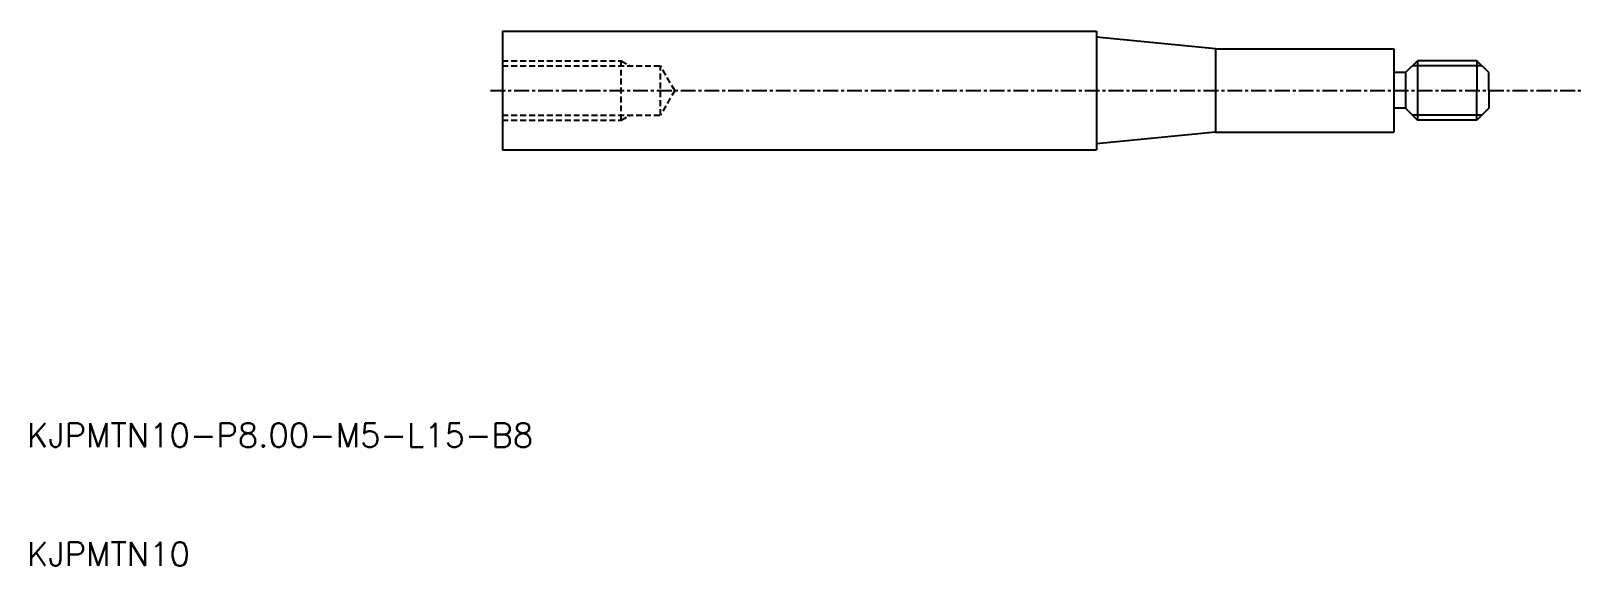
# Model space of a CAD drawing. Extents: x 10 to 141, y 10 to 55.
import ezdxf

# ---------------------------------------------------------------- set-up
doc = ezdxf.new("R2010")
doc.units = 0
doc.linetypes.add('CENTER', pattern=[2, 1.25, -0.25, 0.25, -0.25])
doc.linetypes.add('DASHED', pattern=[0.75, 0.5, -0.25])
doc.layers.get('0').update_dxf_attribs({"linetype": 'CONTINUOUS'})
doc.layers.add('CENTER', color=1, linetype='CENTER')
doc.styles.get("Standard").update_dxf_attribs({"font": 'txt.shx'})

msp = doc.modelspace()

# ---------------------------------------------------------------- linework, layer by layer
at = {"color": 7, "linetype": 'CONTINUOUS'}
for p, q in [((50, 55), (100, 55)), ((50, 55), (50, 45)), ((100, 55), (100, 45)), ((110, 53.5), (100, 54.5)), ((110, 53.5), (110, 46.5)), ((110, 53.5), (125, 53.5)), ((125, 53.5), (125, 46.5)), ((126, 51.5), (127, 52.5)), ((127, 52.5), (127, 47.5)), ((132, 52.5), (127, 52.5)), ((132, 52.5), (132, 50)), ((133, 51.5), (132, 52.5)), ((126, 51.5), (125, 51.5)), ((126, 51.5), (126, 48.5)), ((133, 50), (133, 51.5)), ((132, 47.5), (132, 50)), ((133, 50), (133, 48.5)), ((126, 48.5), (125, 48.5)), ((126, 48.5), (127, 47.5)), ((132, 47.5), (127, 47.5)), ((110, 46.5), (100, 45.5)), ((110, 46.5), (125, 46.5)), ((50, 45), (100, 45))]:
    msp.add_line(p, q, dxfattribs=at)
at = {"color": 3, "linetype": 'DASHED'}
for p, q in [((50, 52.5), (60, 52.5)), ((60, 47.5), (60, 52.5)), ((60, 52.5), (60.75, 52.07)), ((50, 52.07), (63.31, 52.07)), ((64.5, 50), (63.31, 52.07)), ((63.31, 47.93), (63.31, 52.07)), ((64.5, 50), (63.31, 47.93)), ((50, 47.93), (63.31, 47.93)), ((50, 47.5), (60, 47.5)), ((60, 47.5), (60.75, 47.93))]:
    msp.add_line(p, q, dxfattribs=at)
at = {"color": 3, "linetype": 'CONTINUOUS'}
for p, q in [((132.43, 52.07), (126.57, 52.07)), ((132.43, 47.93), (126.57, 47.93))]:
    msp.add_line(p, q, dxfattribs=at)
msp.add_line((133, 48.5), (132, 47.5))
at = {"layer": 'CENTER', "color": 1, "linetype": 'CENTER'}
msp.add_line((49, 50), (141, 50), dxfattribs=at)

# ---------------------------------------------------------------- texts
at = {"color": 7, "linetype": 'CONTINUOUS'}
for s, p in [('KJPMTN10-P8.00-M5-L15-B8', (10, 20)), ('KJPMTN10', (10, 10))]:
    msp.add_text(s, height=2, dxfattribs=at).set_placement(p)

doc.saveas('drawing.dxf')
